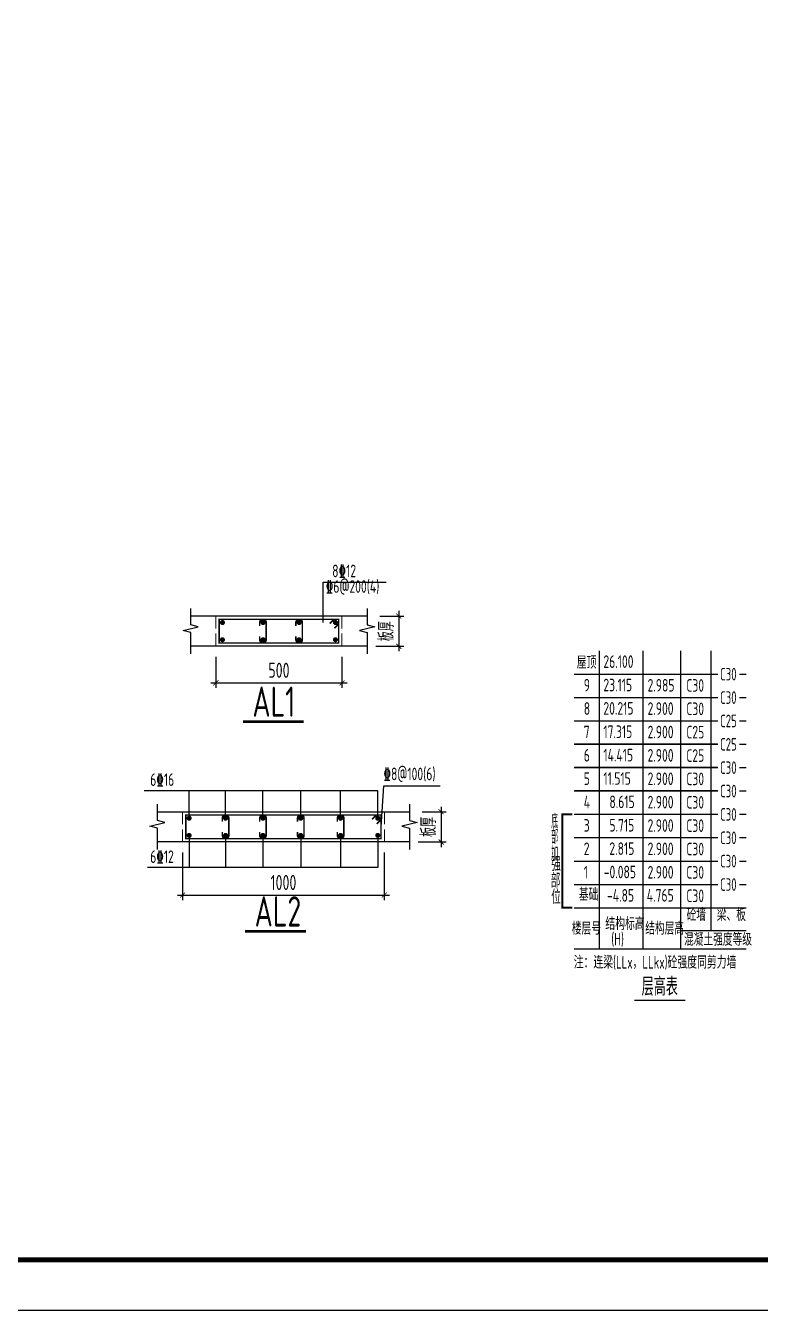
# Model space of a CAD drawing. Extents: x -668857 to 185752, y -270966 to 286822.
# Drawn here: x -163702 to -149138, y -40342 to -14866 of the extents above; entities that cross this region are included whole.
import ezdxf
from ezdxf.enums import TextEntityAlignment as Align

# ---------------------------------------------------------------- set-up
doc = ezdxf.new("R2010")
doc.units = 0
doc.header["$LTSCALE"] = 1000
doc.linetypes.add('DASH', pattern=[0.35, 0.25, -0.1])
doc.layers.get('0').update_dxf_attribs({"linetype": 'CONTINUOUS'})
doc.layers.get('DEFPOINTS').update_dxf_attribs({"linetype": 'CONTINUOUS'})
for name, color, linetype in [('-TK', 7, 'CONTINUOUS'), ('AXIS', 3, 'CONTINUOUS'), ('BEAM_DE', 7, 'CONTINUOUS'), ('NUM', 7, 'CONTINUOUS'), ('REIN', 6, 'CONTINUOUS'), ('S-0-TEXT', 7, 'CONTINUOUS'), ('S-B表格', 2, 'CONTINUOUS'), ('TEXT', 2, 'CONTINUOUS'), ('THIN', 7, 'CONTINUOUS'), ('大样详图_文字', 60, 'CONTINUOUS')]:
    doc.layers.add(name, color=color, linetype=linetype)
for name, color, linetype, lineweight in [('7549', 9, 'CONTINUOUS', 18), ('S-REIN', 12, 'CONTINUOUS', 50), ('S-Thin-D', 7, 'DASH', 18)]:
    doc.layers.add(name, color=color, linetype=linetype, lineweight=lineweight)
doc.styles.add('TSSD_DIMENSION', font='Tssdeng.shx', dxfattribs={"width": 0.7, "bigfont": 'tssdchn.shx'})
doc.styles.add('TSSD_Norm', font='Tssdeng.shx', dxfattribs={"bigfont": 'tssdchn.shx'})
doc.styles.add('TSSD_REIN', font='tssdeng.shx', dxfattribs={"width": 0.7, "height": 300, "bigfont": 'tssdchn.shx'})
doc.dimstyles.new('TSSD_25_100', dxfattribs={"dimtxt": 300, "dimasz": 100, "dimexe": 100, "dimexo": 250, "dimgap": 100, "dimtad": 1, "dimdec": 0, "dimlfac": 0.25, "dimzin": 0, "dimdsep": 46, "dimtxsty": 'TSSD_DIMENSION', "dimblk": 'ARCHTICK', "dimcen": 0, "dimdle": 100, "dimclrt": 7, "dimadec": 0, "dimazin": 0, "dimtfac": 1, "dimtdec": 0, "dimtix": 1, "dimtmove": 2, "dimatfit": 3, "dimldrblk": 'ARCHTICK', "dimfxl": 1, "dimtolj": 1, "dimtzin": 0, "dimarcsym": 0})

# ---------------------------------------------------------------- blocks, each defined once
blk = doc.blocks.new('B20200424131938')
at = {"layer": '7549', "const_width": 40}
blk.add_lwpolyline([(417, 3688), (217, 3688), (217, 1834), (417, 1834)], dxfattribs=at)
at = {"layer": 'S-0-TEXT'}
blk.add_lwpolyline([(1641, 0, 27, 27, 0), (2658, 0, 0, 0, 0)], format="xyseb", dxfattribs=at)
at = {"layer": 'S-B表格'}
for p, q in [((952, 1021), (952, 6932)), ((1817, 1021), (1817, 6932)), ((2567, 1021), (2567, 6932)), ((3167, 1385), (3167, 6932)), ((452, 6469), (3167, 6469)), ((452, 6469), (3167, 6469)), ((3167, 6469), (3298, 6469)), ((3167, 6469), (3298, 6469)), ((3167, 6469), (3298, 6469)), ((3731, 6469), (3862, 6469)), ((3731, 6469), (3862, 6469)), ((3731, 6469), (3862, 6469)), ((452, 6005), (3167, 6005)), ((452, 6005), (3167, 6005)), ((3167, 6005), (3298, 6005)), ((3167, 6005), (3298, 6005)), ((3167, 6005), (3298, 6005)), ((3731, 6005), (3862, 6005)), ((3731, 6005), (3862, 6005)), ((3731, 6005), (3862, 6005)), ((452, 5542), (3167, 5542)), ((452, 5542), (3167, 5542)), ((3167, 5542), (3298, 5542)), ((3167, 5542), (3298, 5542)), ((3167, 5542), (3298, 5542)), ((3731, 5542), (3862, 5542)), ((3731, 5542), (3862, 5542)), ((3731, 5542), (3862, 5542)), ((452, 5078), (3167, 5078)), ((452, 5078), (3167, 5078)), ((3167, 5078), (3298, 5078)), ((3167, 5078), (3298, 5078)), ((3167, 5078), (3298, 5078)), ((3731, 5078), (3862, 5078)), ((3731, 5078), (3862, 5078)), ((3731, 5078), (3862, 5078)), ((452, 4615), (3167, 4615)), ((3167, 4615), (3298, 4615)), ((3731, 4615), (3862, 4615)), ((452, 4151), (3167, 4151)), ((3167, 4151), (3298, 4151)), ((3731, 4151), (3862, 4151)), ((452, 3688), (3167, 3688)), ((3167, 3688), (3298, 3688)), ((3731, 3688), (3862, 3688)), ((452, 3224), (3167, 3224)), ((3167, 3224), (3298, 3224)), ((3731, 3224), (3862, 3224)), ((452, 2761), (3167, 2761)), ((3167, 2761), (3298, 2761)), ((3731, 2761), (3862, 2761)), ((452, 2297), (3167, 2297)), ((3167, 2297), (3298, 2297)), ((3731, 2297), (3862, 2297)), ((452, 1834), (3167, 1834)), ((452, 1834), (3862, 1834)), ((452, 1834), (2854, 1834)), ((452, 1834), (2854, 1834)), ((2567, 1385), (3862, 1385)), ((452, 1021), (3862, 1021))]:
    blk.add_line(p, q, dxfattribs=at)
at = {"style": 'TSSD_REIN'}
for s, width, p, p2 in [('底', 0.535575, (-3, 3408), (134, 3408)), ('部', 0.530918, (-3, 3100), (134, 3100)), ('加', 0.526341, (-3, 2774), (134, 2774))]:
    blk.add_text(s, height=285, dxfattribs=dict(at, width=width)).set_placement(p, p2, align=Align.FIT)
for s, height, width, p in [('强', 285, 0.535575, (-3, 2477)), ('部', 285, 0.535575, (-13, 2146)), ('位', 285, 0.535575, (-3, 1820)), ('砼墙', 250, 0.7, (2681, 1495)), ('梁、板', 250, 0.7, (3279, 1495))]:
    blk.add_text(s, height=height, dxfattribs=dict(at, width=width)).set_placement(p, align=Align.BOTTOM_LEFT)
for s, width, p in [('楼层号', 0.7, (405, 1299)), ('结构标高', 0.65, (1070, 1392)), ('结构层高', 0.7, (1860, 1299)), ('(H)', 0.65, (1188, 1086)), ('混凝土强度等级', 0.7, (2629, 1080))]:
    blk.add_text(s, height=250, dxfattribs=dict(at, width=width)).set_placement(p)
at = {"layer": 'S-0-TEXT', "style": 'TSSD_REIN', "width": 0.7}
blk.add_text('层高表', height=360, dxfattribs=at).set_placement((1790, 90))
at = {"layer": 'S-B表格', "style": 'TSSD_REIN'}
for s, width, p in [('屋顶', 0.65, (503, 6575)), ('26.100', 0.7, (1031, 6590)), ('9', 0.7, (642, 6123)), ('23.115', 0.7, (1031, 6126)), ('2.985', 0.7, (1907, 6121)), ('C30', 0.65, (3345, 6341)), ('C30', 0.7, (2675, 6118)), ('C30', 0.65, (3345, 5877)), ('8', 0.7, (642, 5660)), ('20.215', 0.7, (1031, 5663)), ('2.900', 0.7, (1907, 5658)), ('C30', 0.7, (2675, 5654)), ('C25', 0.65, (3345, 5414)), ('7', 0.7, (642, 5196)), ('17.315', 0.7, (1031, 5199)), ('2.900', 0.7, (1907, 5194)), ('C25', 0.7, (2675, 5191)), ('C25', 0.65, (3345, 4950)), ('6', 0.7, (642, 4733)), ('14.415', 0.7, (1031, 4736)), ('2.900', 0.7, (1907, 4731)), ('C25', 0.7, (2675, 4727)), ('C30', 0.65, (3345, 4487)), ('5', 0.7, (642, 4269)), ('11.515', 0.7, (1031, 4272)), ('2.900', 0.7, (1907, 4267)), ('C30', 0.7, (2675, 4264)), ('C30', 0.65, (3345, 4023)), ('4', 0.7, (642, 3806)), ('8.615', 0.7, (1150, 3809)), ('2.900', 0.7, (1907, 3804)), ('C30', 0.7, (2675, 3800)), ('3', 0.7, (642, 3342)), ('5.715', 0.7, (1150, 3345)), ('2.900', 0.7, (1907, 3340)), ('C30', 0.7, (2675, 3337)), ('C30', 0.65, (3345, 3560)), ('C30', 0.65, (3345, 3096)), ('2', 0.7, (642, 2879)), ('2.815', 0.7, (1150, 2882)), ('2.900', 0.7, (1907, 2877)), ('C30', 0.7, (2675, 2873)), ('C30', 0.65, (3345, 2633)), ('1', 0.7, (642, 2415)), ('-0.085', 0.7, (1038, 2418)), ('2.900', 0.7, (1907, 2413)), ('C30', 0.7, (2675, 2410)), ('C30', 0.65, (3345, 2169)), ('基础', 0.7, (545, 1974)), ('-4.85', 0.7, (1103, 1955)), ('4.765', 0.7, (1891, 1955)), ('C30', 0.7, (2675, 1946))]:
    blk.add_text(s, height=250, dxfattribs=dict(at, width=width)).set_placement(p)
at = {"layer": 'TEXT', "style": 'TSSD_REIN', "width": 0.65}
blk.add_text('注：连梁(LLx，LLkx)砼强度同剪力墙', height=250, dxfattribs=at).set_placement((443, 627))
blk = doc.blocks.new('_ArchTick')
at = {"color": 0, "linetype": 'ByBlock', "const_width": 0.15}
blk.add_lwpolyline([(-0.5, -0.5), (0.5, 0.5)], dxfattribs=at)
blk = doc.blocks.new('*D2843')
at = {"layer": 'AXIS', "color": 0, "lineweight": -2, "transparency": 16777216}
for p, q in [((-156305, -26473), (-156305, -27273)), ((-156681, -26573), (-156205, -26573)), ((-156762, -27173), (-156205, -27173))]:
    blk.add_line(p, q, dxfattribs=at)
at = {"layer": 'DEFPOINTS', "color": 0, "transparency": 16777216}
for p in [(-156931, -26573), (-157012, -27173), (-156305, -27173)]:
    blk.add_point(p, dxfattribs=at)
at = {"layer": 'AXIS', "color": 0, "lineweight": -2, "transparency": 16777216, "xscale": 100, "yscale": 100, "zscale": 100}
for p, rotation in [((-156305, -26573), 90), ((-156305, -27173), 270)]:
    blk.add_blockref('_ArchTick', p, dxfattribs=dict(at, rotation=rotation))
at = {"layer": 'AXIS', "color": 7, "transparency": 16777216, "insert": (-156555, -26873), "char_height": 300, "attachment_point": 5, "rotation": 90, "style": 'TSSD_DIMENSION'}
blk.add_mtext('\\A1;板厚', dxfattribs=at)
blk = doc.blocks.new('*D2844')
at = {"layer": 'AXIS', "color": 0, "lineweight": -2, "transparency": 16777216}
for p, q in [((-159931, -27383), (-159931, -27999)), ((-157431, -27383), (-157431, -27999)), ((-160031, -27899), (-157331, -27899))]:
    blk.add_line(p, q, dxfattribs=at)
at = {"layer": 'DEFPOINTS', "color": 0, "transparency": 16777216}
for p in [(-159931, -27133), (-157431, -27133), (-157431, -27899)]:
    blk.add_point(p, dxfattribs=at)
at = {"layer": 'AXIS', "color": 0, "lineweight": -2, "transparency": 16777216, "xscale": 100, "yscale": 100, "zscale": 100, "rotation": 180}
blk.add_blockref('_ArchTick', (-159931, -27899), dxfattribs=at)
at = {"layer": 'AXIS', "color": 0, "lineweight": -2, "transparency": 16777216, "xscale": 100, "yscale": 100, "zscale": 100}
blk.add_blockref('_ArchTick', (-157431, -27899), dxfattribs=at)
at = {"layer": 'AXIS', "color": 7, "transparency": 16777216, "insert": (-158681, -27649), "char_height": 300, "attachment_point": 5, "style": 'TSSD_DIMENSION'}
blk.add_mtext('\\A1;500', dxfattribs=at)
blk = doc.blocks.new('*D2845')
at = {"layer": 'AXIS', "color": 0, "lineweight": -2, "transparency": 16777216}
for p, q in [((-155842, -30454), (-155365, -30454)), ((-155465, -30354), (-155465, -31154)), ((-155923, -31054), (-155365, -31054))]:
    blk.add_line(p, q, dxfattribs=at)
at = {"layer": 'DEFPOINTS', "color": 0, "transparency": 16777216}
for p in [(-156092, -30454), (-156173, -31054), (-155465, -31054)]:
    blk.add_point(p, dxfattribs=at)
at = {"layer": 'AXIS', "color": 0, "lineweight": -2, "transparency": 16777216, "xscale": 100, "yscale": 100, "zscale": 100}
for p, rotation in [((-155465, -30454), 90), ((-155465, -31054), 270)]:
    blk.add_blockref('_ArchTick', p, dxfattribs=dict(at, rotation=rotation))
at = {"layer": 'AXIS', "color": 7, "transparency": 16777216, "insert": (-155715, -30754), "char_height": 300, "attachment_point": 5, "rotation": 90, "style": 'TSSD_DIMENSION'}
blk.add_mtext('\\A1;板厚', dxfattribs=at)
blk = doc.blocks.new('*D2846')
at = {"layer": 'AXIS', "color": 0, "lineweight": -2, "transparency": 16777216}
for p, q in [((-160592, -31264), (-160592, -32208)), ((-156592, -31264), (-156592, -32208)), ((-160692, -32108), (-156492, -32108))]:
    blk.add_line(p, q, dxfattribs=at)
at = {"layer": 'DEFPOINTS', "color": 0, "transparency": 16777216}
for p in [(-160592, -31014), (-156592, -31014), (-156592, -32108)]:
    blk.add_point(p, dxfattribs=at)
at = {"layer": 'AXIS', "color": 0, "lineweight": -2, "transparency": 16777216, "xscale": 100, "yscale": 100, "zscale": 100, "rotation": 180}
blk.add_blockref('_ArchTick', (-160592, -32108), dxfattribs=at)
at = {"layer": 'AXIS', "color": 0, "lineweight": -2, "transparency": 16777216, "xscale": 100, "yscale": 100, "zscale": 100}
blk.add_blockref('_ArchTick', (-156592, -32108), dxfattribs=at)
at = {"layer": 'AXIS', "color": 7, "transparency": 16777216, "insert": (-158592, -31858), "char_height": 300, "attachment_point": 5, "style": 'TSSD_DIMENSION'}
blk.add_mtext('\\A1;1000', dxfattribs=at)
blk = doc.blocks.new('A1')
blk.add_lwpolyline([(0, 59400), (0, 0), (84100, 0), (84100, 59400)], close=True)
at = {"const_width": 100}
blk.add_lwpolyline([(2500, 58400), (2500, 1000), (83100, 1000), (83100, 58400)], close=True, dxfattribs=at)

msp = doc.modelspace()

# ---------------------------------------------------------------- linework, layer by layer
at = {"layer": 'BEAM_DE'}
for p, q in [((-160431.03, -26572.78), (-156931.03, -26572.78)), ((-159931.03, -27172.78), (-160431.03, -27172.78)), ((-157431.03, -27172.78), (-159931.03, -27172.78)), ((-156931.03, -27172.78), (-157431.03, -27172.78)), ((-161091.53, -30453.53), (-156091.53, -30453.53)), ((-160591.53, -31053.53), (-161091.53, -31053.53)), ((-156591.53, -31053.53), (-160591.53, -31053.53)), ((-156091.53, -31053.53), (-156591.53, -31053.53))]:
    msp.add_line(p, q, dxfattribs=at)
at = {"layer": 'REIN', "const_width": 30}
for points in [[(-159063.03, -26972.78), (-159063.03, -27042.78, 1), (-158933.03, -27042.78), (-158933.03, -26702.78, 1), (-159063.03, -26702.78), (-159063.03, -26772.78)], [(-158346.03, -26972.78), (-158346.03, -27042.78, 1), (-158216.03, -27042.78), (-158216.03, -26702.78, 1), (-158346.03, -26702.78), (-158346.03, -26772.78)], [(-159803.53, -30853.53), (-159803.53, -30923.53, 1), (-159673.53, -30923.53), (-159673.53, -30583.53, 1), (-159803.53, -30583.53), (-159803.53, -30653.53)], [(-159063.03, -30853.53), (-159063.03, -30923.53, 1), (-158933.03, -30923.53), (-158933.03, -30583.53, 1), (-159063.03, -30583.53), (-159063.03, -30653.53)], [(-158313.53, -30853.53), (-158313.53, -30923.53, 1), (-158183.53, -30923.53), (-158183.53, -30583.53, 1), (-158313.53, -30583.53), (-158313.53, -30653.53)], [(-157523.36, -30853.53), (-157523.36, -30923.53, 1), (-157393.36, -30923.53), (-157393.36, -30583.53, 1), (-157523.36, -30583.53), (-157523.36, -30653.53)]]:
    msp.add_lwpolyline(points, format="xyb", dxfattribs=at)
at = {"layer": 'S-B表格', "color": 6, "linetype": 'ByBlock', "ltscale": 0.5, "const_width": 30}
for points in [[(-152828.16, -29114.45), (-149981.78, -29114.45)], [(-152828.16, -29577.95), (-149981.78, -29577.95)], [(-152828.16, -30041.45), (-149981.78, -30041.45)], [(-152828.16, -30504.95), (-149981.78, -30504.95)]]:
    msp.add_lwpolyline(points, dxfattribs=at)
at = {"layer": 'S-REIN', "const_width": 30}
for points in [[(-157496.03, -26637.78), (-157496.03, -27107.78), (-159866.03, -27107.78), (-159866.03, -26637.78), (-157496.03, -26637.78)], [(-157672.81, -26722.64), (-157587.96, -26637.78)], [(-157496.03, -26729.71), (-157580.89, -26814.56)], [(-156656.53, -30518.53), (-156656.53, -30988.53), (-160526.53, -30988.53), (-160526.53, -30518.53), (-156656.53, -30518.53)], [(-156833.31, -30603.38), (-156748.45, -30518.53)], [(-156656.53, -30610.45), (-156741.38, -30695.31)]]:
    msp.add_lwpolyline(points, dxfattribs=at)
at = {"layer": 'S-REIN', "const_width": 50}
for points in [[(-159826.03, -26702.78, 1), (-159776.03, -26702.78, 1)], [(-159023.03, -26702.78, 1), (-158973.03, -26702.78, 1)], [(-158306.03, -26702.78, 1), (-158256.03, -26702.78, 1)], [(-157586.03, -26702.78, 1), (-157536.03, -26702.78, 1)], [(-159826.03, -27042.78, 1), (-159776.03, -27042.78, 1)], [(-159023.03, -27042.78, 1), (-158973.03, -27042.78, 1)], [(-158306.03, -27042.78, 1), (-158256.03, -27042.78, 1)], [(-157586.03, -27042.78, 1), (-157536.03, -27042.78, 1)], [(-160486.53, -30583.53, 1), (-160436.53, -30583.53, 1)], [(-159763.53, -30583.53, 1), (-159713.53, -30583.53, 1)], [(-159023.03, -30583.53, 1), (-158973.03, -30583.53, 1)], [(-158273.53, -30583.53, 1), (-158223.53, -30583.53, 1)], [(-157483.36, -30583.53, 1), (-157433.36, -30583.53, 1)], [(-156746.53, -30583.53, 1), (-156696.53, -30583.53, 1)], [(-160486.53, -30923.53, 1), (-160436.53, -30923.53, 1)], [(-159763.53, -30923.53, 1), (-159713.53, -30923.53, 1)], [(-159023.03, -30923.53, 1), (-158973.03, -30923.53, 1)], [(-158273.53, -30923.53, 1), (-158223.53, -30923.53, 1)], [(-157483.36, -30923.53, 1), (-157433.36, -30923.53, 1)], [(-156746.53, -30923.53, 1), (-156696.53, -30923.53, 1)]]:
    msp.add_lwpolyline(points, format="xyb", close=True, dxfattribs=at)
at = {"layer": 'S-Thin-D'}
for p, q in [((-159931.03, -27172.78), (-159931.03, -26572.78)), ((-157431.03, -27172.78), (-157431.03, -26572.78)), ((-160591.53, -31053.53), (-160591.53, -30453.53)), ((-156591.53, -31053.53), (-156591.53, -30453.53))]:
    msp.add_line(p, q, dxfattribs=at)
at = {"layer": 'TEXT', "const_width": 50}
for points in [[(-159394.88, -28667.29), (-158189.48, -28667.29)], [(-159350.79, -32826.25), (-158145.39, -32826.25)]]:
    msp.add_lwpolyline(points, dxfattribs=at)
at = {"layer": 'THIN'}
for points in [[(-160431.03, -27322.78), (-160431.03, -26897.78), (-160581.03, -26860.28), (-160281.03, -26785.28), (-160431.03, -26747.78), (-160431.03, -26422.78)], [(-156931.03, -26422.78), (-156931.03, -26747.78), (-156781.03, -26785.28), (-157081.03, -26860.28), (-156931.03, -26897.78), (-156931.03, -27322.78)], [(-161091.53, -31203.53), (-161091.53, -30778.53), (-161241.53, -30741.03), (-160941.53, -30666.03), (-161091.53, -30628.53), (-161091.53, -30303.53)], [(-156091.53, -30303.53), (-156091.53, -30628.53), (-155941.53, -30666.03), (-156241.53, -30741.03), (-156091.53, -30778.53), (-156091.53, -31203.53)]]:
    msp.add_lwpolyline(points, dxfattribs=at)
at = {"layer": '大样详图_文字'}
for p, q in [((-157803.83, -25902.78), (-156557.82, -25902.78)), ((-157803.83, -26702.78), (-157803.83, -25902.78)), ((-156721.53, -30038.31), (-161352.42, -30038.31)), ((-160461.53, -30583.53), (-160461.53, -30038.31)), ((-159738.53, -30583.53), (-159738.53, -30038.31)), ((-158998.03, -30583.53), (-158998.03, -30038.31)), ((-158248.53, -30583.53), (-158248.53, -30038.31)), ((-157458.36, -30583.53), (-157458.36, -30038.31)), ((-156721.53, -30583.53), (-156721.53, -30038.31)), ((-156656.53, -30753.53), (-156598.42, -29940.31)), ((-156598.42, -29940.31), (-155482.92, -29940.31)), ((-160461.53, -30923.53), (-160461.53, -31559.31)), ((-159738.53, -30923.53), (-159738.53, -31559.31)), ((-158998.03, -30923.53), (-158998.03, -31559.31)), ((-158248.53, -30923.53), (-158248.53, -31559.31)), ((-157458.36, -30923.53), (-157458.36, -31559.31)), ((-156721.53, -30923.53), (-156721.53, -31559.31)), ((-156721.53, -31559.31), (-161285.42, -31559.31))]:
    msp.add_line(p, q, dxfattribs=at)

# ---------------------------------------------------------------- block references
at = {"layer": '-TK'}
msp.add_blockref('A1', (-219837.15, -40341.64), dxfattribs=at)
at = {"layer": 'S-B表格'}
msp.add_blockref('B20200424131938', (-153279.8, -34192.54), dxfattribs=at)

# ---------------------------------------------------------------- texts
at = {"layer": 'NUM', "style": 'TSSD_Norm', "width": 0.7}
for s, p in [('AL1', (-159206.84, -28571.45)), ('AL2', (-159162.76, -32730.41))]:
    msp.add_text(s, height=600, dxfattribs=at).set_placement(p)
at = {"layer": '大样详图_文字', "style": 'TSSD_REIN', "width": 0.7}
for s, p in [('8\x8412', (-157625.44, -25879.52)), ('%%1326@200(4)', (-157752.69, -26188.3)), ('%%1328@100(6)', (-156609.19, -29904.82)), ('6%%13216', (-161233.47, -30018.44))]:
    msp.add_text(s, height=250, dxfattribs=at).set_placement(p, align=Align.BOTTOM_LEFT)
at = {"layer": '大样详图_文字', "color": 1, "style": 'TSSD_REIN', "width": 0.7}
msp.add_text('6%%13212', height=250, dxfattribs=at).set_placement((-161233.47, -31545.94), align=Align.BOTTOM_LEFT)

# ---------------------------------------------------------------- dimensions: what is measured, and where the dimension line sits
at = {"layer": 'AXIS'}
for base, p1, p2, picture, middle in [((-156304.99, -27172.78), (-156931.03, -26572.78), (-157012.21, -27172.78), '*D2843', (-156554.99, -26872.78)), ((-155465.49, -31053.53), (-156091.53, -30453.53), (-156172.71, -31053.53), '*D2845', (-155715.49, -30753.53))]:
    dim = msp.add_linear_dim(base=base, p1=p1, p2=p2, angle=90, text='板厚', dimstyle='TSSD_25_100', dxfattribs=at)
    dim.commit()
    dim.dimension.update_dxf_attribs({"geometry": picture, "text_midpoint": middle})
dim = msp.add_linear_dim(base=(-157431.03, -27898.54), p1=(-159931.03, -27133.04), p2=(-157431.03, -27133.04), text='500', dimstyle='TSSD_25_100', dxfattribs=at)
dim.commit()
dim.dimension.update_dxf_attribs({"geometry": '*D2844', "text_midpoint": (-158681.03, -27648.54)})
dim = msp.add_linear_dim(base=(-156591.53, -32107.79), p1=(-160591.53, -31013.79), p2=(-156591.53, -31013.79), dimstyle='TSSD_25_100', dxfattribs=at)
dim.commit()
dim.dimension.update_dxf_attribs({"geometry": '*D2846', "text_midpoint": (-158591.53, -31857.79)})

doc.saveas('drawing.dxf')
